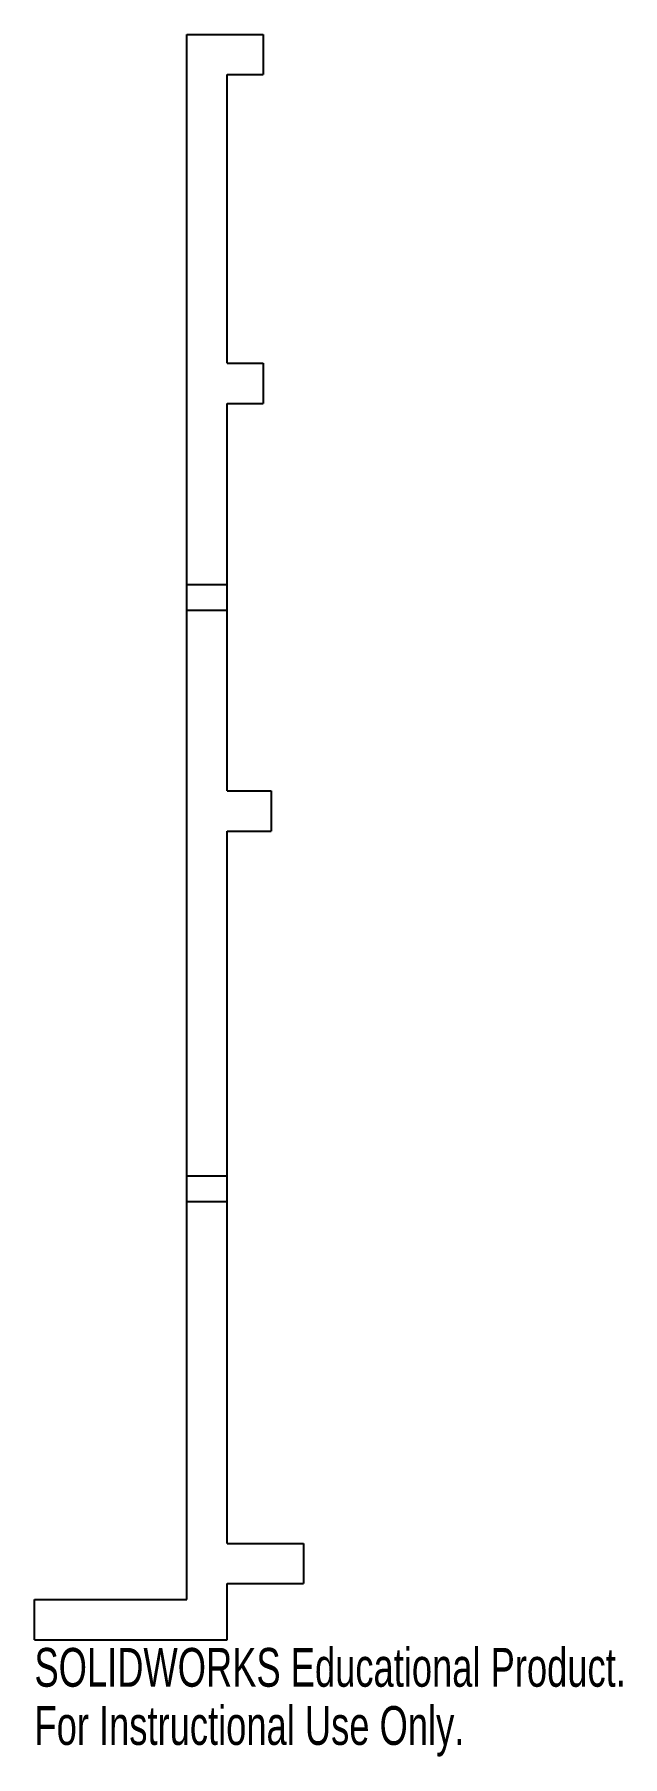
# Model space of a CAD drawing. Header units: millimetres. Extents: x 146 to 220, y 228 to 443.
import ezdxf

# ---------------------------------------------------------------- set-up
doc = ezdxf.new("R2010")
doc.units = ezdxf.units.MM
doc.styles.add('SLDTEXTSTYLE0', font='TXT', dxfattribs={"width": 0.7})

msp = doc.modelspace()

# ---------------------------------------------------------------- linework, layer by layer
at = {"color": 7, "linetype": 'Continuous', "lineweight": 25}
for p, q in [((165.35, 248.03), (165.35, 443.16)), ((165.35, 443.16), (174.85, 443.16)), ((174.85, 443.16), (174.85, 438.16)), ((170.35, 402.16), (170.35, 438.16)), ((170.35, 438.16), (174.85, 438.16)), ((170.35, 402.16), (174.85, 402.16)), ((174.85, 402.16), (174.85, 397.16)), ((170.35, 348.85), (170.35, 397.16)), ((170.35, 397.16), (174.85, 397.16)), ((165.35, 374.57), (170.35, 374.57)), ((170.35, 371.35), (165.35, 371.35)), ((170.35, 348.85), (175.85, 348.85)), ((175.85, 348.85), (175.85, 343.85)), ((170.35, 255.03), (170.35, 343.85)), ((170.35, 343.85), (175.85, 343.85)), ((165.35, 300.85), (170.35, 300.85)), ((170.35, 297.63), (165.35, 297.63)), ((170.35, 255.03), (179.85, 255.03)), ((179.85, 255.03), (179.85, 250.03)), ((170.35, 243.03), (170.35, 250.03)), ((170.35, 250.03), (179.85, 250.03)), ((146.35, 248.03), (165.35, 248.03)), ((146.35, 243.03), (146.35, 248.03)), ((146.35, 243.03), (170.35, 243.03))]:
    msp.add_line(p, q, dxfattribs=at)

# ---------------------------------------------------------------- texts
at = {"color": 7, "linetype": 'Continuous', "char_height": 4.8336, "attachment_point": 1, "style": 'SLDTEXTSTYLE0'}
for s, insert in [('SOLIDWORKS Educational Product.', (146.35, 242.01)), ('For Instructional Use Only.', (146.35, 234.76))]:
    msp.add_mtext(s, dxfattribs=dict(at, insert=insert))

doc.saveas('drawing.dxf')
